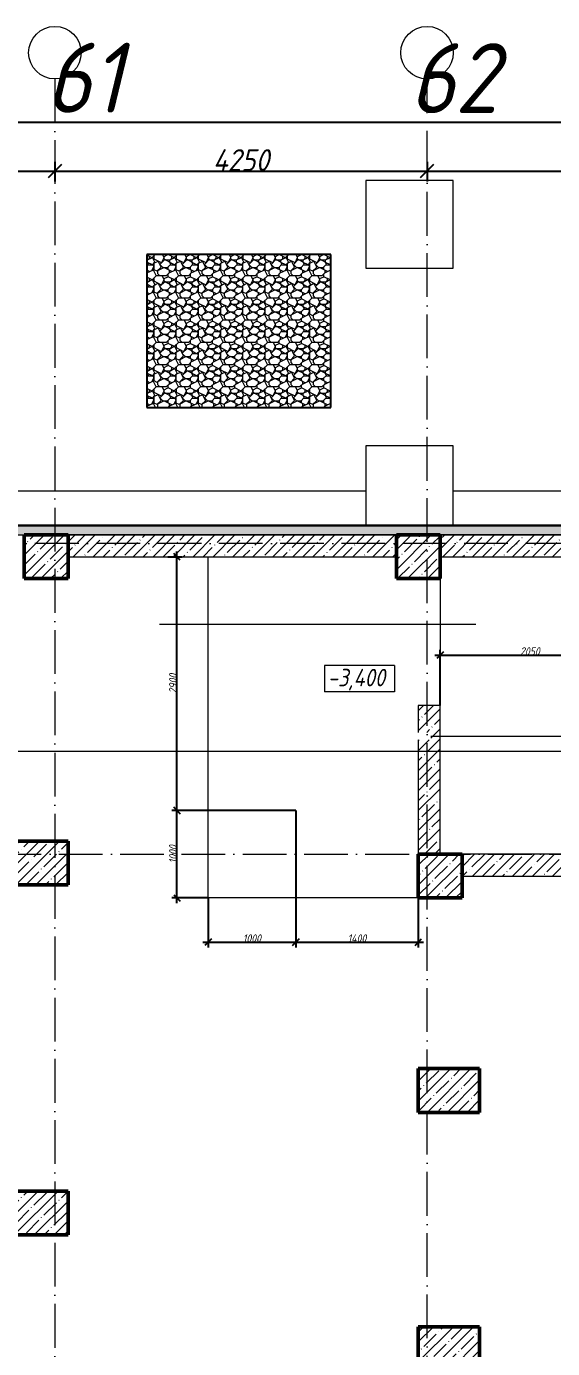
# Model space of a CAD drawing. Header units: millimetres. Extents: x -12989 to 629078, y -109036 to 555275.
# Drawn here: x 602414 to 608422, y 504509 to 519621 of the extents above; entities that cross this region are included whole.
import ezdxf

# ---------------------------------------------------------------- set-up
doc = ezdxf.new("R2010")
doc.units = ezdxf.units.MM
doc.linetypes.add('50_200_ШТРИХ_1Т_ш5_п1_п1_', pattern=[700, 500, -100, 0, -100])
for name, color, linetype, lineweight in [('A-____-____-DIMS', 7, 'Continuous', 9), ('A-DETL-GENF-OTLN-2', 7, 'Continuous', 5), ('A-FLOR-____-MCUT', 7, 'Continuous', 25), ('A-FLOR-____-OTLN', 7, 'Continuous', 9), ('A-FLOR-____-PATT-1', 7, 'Continuous', 9), ('A-WALL-____-MCUT', 7, 'Continuous', 13), ('A-WALL-____-MCUT-1', 7, 'Continuous', 9), ('A-WALL-____-MCUT-3', 7, 'Continuous', 9), ('A-WALL-____-PATT-1', 7, 'Continuous', 9), ('A-WALL-FNSH-MCUT-1', 7, 'Continuous', 9), ('G-____-____-DIMS', 7, 'Continuous', 9), ('S-COLS-____-MCUT', 7, 'Continuous', 50), ('S-COLS-____-OTLN', 7, 'Continuous', 9), ('S-GRID-____-IDEN', 7, 'Continuous', 9), ('S-GRID-____-OTLN-1', 7, '50_200_ШТРИХ_1Т_ш5_п1_п1_', 9)]:
    doc.layers.add(name, color=color, linetype=linetype, lineweight=lineweight)
doc.layers.add('A-DETL-GENF-OTLN-3', color=9, linetype='Continuous', lineweight=9, true_color=0x808080)
doc.layers.add('G-____-____-SYMB-1', color=9, linetype='Continuous', lineweight=9, true_color=0x808080)
doc.styles.add('ISOCPEUR_I', font='isocpeui.ttf', dxfattribs={"width": 0.9, "height": 2.5})
doc.styles.add('ISOCPEUR_I_2', font='isocpeui.ttf', dxfattribs={"width": 0.85, "height": 2.3})
doc.styles.add('ISOCPEUR_I_7', font='isocpeui.ttf', dxfattribs={"width": 0.9, "height": 90})
doc.styles.add('ISOCPEUR_I_9', font='isocpeui.ttf', dxfattribs={"width": 0.9, "height": 250})
doc.dimstyles.new('ISO-1_8_0_9К_СРЕДНИЙ_Кладочные', dxfattribs={"dimscale": 304.8, "dimtxt": 89.638306, "dimasz": 0.246063, "dimexe": 0.19685, "dimexo": 0, "dimgap": 0, "dimtad": 1, "dimdec": 3, "dimrnd": 0.001, "dimdsep": 46, "dimtxsty": 'ISOCPEUR_I_7', "dimblk1": 'OBLIQUE', "dimblk2": 'OBLIQUE', "dimsah": 1, "dimcen": 0.09, "dimdle": 0.19685, "dimazin": 0, "dimtfac": 1, "dimtdec": 4, "dimtix": 1, "dimtmove": 2, "dimatfit": 3, "dimfxl": 1, "dimtvp": 1, "dimtolj": 1, "dimtzin": 0, "dimarcsym": 2})
doc.dimstyles.new('ISO-2_5_0_9К_БОЛЬШОЙ_ОСИ', dxfattribs={"dimscale": 304.8, "dimtxt": 248.995294, "dimasz": 0.492126, "dimexe": 0.393701, "dimexo": 0, "dimgap": 0, "dimtad": 1, "dimdec": 0, "dimzin": 0, "dimdsep": 46, "dimtxsty": 'ISOCPEUR_I_9', "dimblk1": 'OBLIQUE', "dimblk2": 'OBLIQUE', "dimsah": 1, "dimcen": 0.09, "dimdle": 0.393701, "dimazin": 0, "dimtfac": 1, "dimtdec": 4, "dimtix": 1, "dimtmove": 0, "dimatfit": 3, "dimfxl": 1, "dimtvp": 1, "dimtolj": 1, "dimtzin": 0, "dimarcsym": 2})
doc.dimstyles.new('ISO-2_5_0_9К_БОЛЬШОЙ_ОСИ_2', dxfattribs={"dimscale": 304.8, "dimtxt": 248.995294, "dimasz": 0.492126, "dimexe": 0.393701, "dimexo": 0, "dimgap": 0, "dimtad": 1, "dimdec": 0, "dimzin": 0, "dimdsep": 46, "dimtxsty": 'ISOCPEUR_I_9', "dimblk1": 'OBLIQUE', "dimblk2": 'OBLIQUE', "dimsah": 1, "dimcen": 0.09, "dimdle": 0.393701, "dimazin": 0, "dimtfac": 1, "dimtdec": 4, "dimtix": 1, "dimtmove": 2, "dimatfit": 3, "dimfxl": 1, "dimtvp": 1, "dimtolj": 1, "dimtzin": 0, "dimarcsym": 2})
pattern_1 = [(45, (513638.8, 428127.92), (-114.04925, 114.04925), []), (45, (513752.85, 428127.92), (-114.04925, 114.04925), [201.612, -40.322, 3.353, -36.97])]

# ---------------------------------------------------------------- blocks, each defined once
blk = doc.blocks.new('BSC_Колонна _Прямоугольная - 500х500-V32-АР1_Кладочный план подвала в осях 1-64_Ю-ЯЯ')
at = {"layer": 'S-COLS-____-OTLN'}
h = blk.add_hatch(dxfattribs=at)
h.set_pattern_fill('FP_39', color=256, style=0, pattern_type=2)
h.set_pattern_definition([(45, (-89000, -85431.04), (-114.04925, 114.04925), []), (45, (-88885.95, -85431.04), (-114.04925, 114.04925), [201.613, -40.323, 3.353, -36.97])])
h.paths.add_polyline_path([(-250, -250), (250, -250), (250, 250), (-250, 250)], flags=0)
at = {"layer": 'S-COLS-____-MCUT'}
for p, q in [((250, 250), (-250, 250)), ((-250, 250), (-250, -250)), ((250, -250), (250, 250)), ((-250, -250), (250, -250))]:
    blk.add_line(p, q, dxfattribs=at)
blk = doc.blocks.new('BSC_Колонна _Прямоугольная - 500х700-V111-АР1_Кладочный план подвала в осях 1-64_Ю-ЯЯ')
at = {"layer": 'S-COLS-____-OTLN'}
h = blk.add_hatch(dxfattribs=at)
h.set_pattern_fill('FP_127', color=256, style=0, pattern_type=2)
h.set_pattern_definition([(315, (-79331.04, 93600), (114.04925, 114.04925), []), (315, (-79331.04, 93485.95), (114.04925, 114.04925), [201.613, -40.323, 3.353, -36.97])])
h.paths.add_polyline_path([(-250, 350), (-250, -350), (250, -350), (250, 350)], flags=0)
at = {"layer": 'S-COLS-____-MCUT'}
for p, q in [((250, 350), (-250, 350)), ((-250, 350), (-250, -350)), ((250, -350), (250, 350)), ((-250, -350), (250, -350))]:
    blk.add_line(p, q, dxfattribs=at)
blk = doc.blocks.new('BSC_Колонна _Прямоугольная - 500х500-V113-АР1_Кладочный план подвала в осях 1-64_Ю-ЯЯ')
at = {"layer": 'S-COLS-____-OTLN'}
h = blk.add_hatch(dxfattribs=at)
h.set_pattern_fill('FP_129', color=256, style=0, pattern_type=2)
h.set_pattern_definition([(135, (85431.04, -93250), (-114.04925, -114.04925), []), (135, (85431.04, -93135.95), (-114.04925, -114.04925), [201.613, -40.323, 3.353, -36.97])])
h.paths.add_polyline_path([(250, 250), (-250, 250), (-250, -250), (250, -250)], flags=0)
at = {"layer": 'S-COLS-____-MCUT'}
for p, q in [((250, 250), (-250, 250)), ((-250, 250), (-250, -250)), ((250, -250), (250, 250)), ((-250, -250), (250, -250))]:
    blk.add_line(p, q, dxfattribs=at)
blk = doc.blocks.new('BSC_Колонна _Прямоугольная - 500х700-V150-АР1_Кладочный план подвала в осях 1-64_Ю-ЯЯ')
at = {"layer": 'S-COLS-____-OTLN'}
h = blk.add_hatch(dxfattribs=at)
h.set_pattern_fill('FP_167', color=256, style=0, pattern_type=2)
h.set_pattern_definition([(315, (-77931.04, 88900), (114.04925, 114.04925), []), (315, (-77931.04, 88785.95), (114.04925, 114.04925), [201.613, -40.323, 3.353, -36.97])])
h.paths.add_polyline_path([(-250, 350), (-250, -350), (250, -350), (250, 350)], flags=0)
at = {"layer": 'S-COLS-____-MCUT'}
for p, q in [((250, 350), (-250, 350)), ((-250, 350), (-250, -350)), ((250, -350), (250, 350)), ((-250, -350), (250, -350))]:
    blk.add_line(p, q, dxfattribs=at)
blk = doc.blocks.new('BSC_Колонна _Прямоугольная - 500х700-V153-АР1_Кладочный план подвала в осях 1-64_Ю-ЯЯ')
at = {"layer": 'S-COLS-____-OTLN'}
h = blk.add_hatch(dxfattribs=at)
h.set_pattern_fill('FP_170', color=256, style=0, pattern_type=2)
h.set_pattern_definition([(315, (-81931.04, 88900), (114.04925, 114.04925), []), (315, (-81931.04, 88785.95), (114.04925, 114.04925), [201.613, -40.323, 3.353, -36.97])])
h.paths.add_polyline_path([(-250, 350), (-250, -350), (250, -350), (250, 350)], flags=0)
at = {"layer": 'S-COLS-____-MCUT'}
for p, q in [((250, 350), (-250, 350)), ((-250, 350), (-250, -350)), ((250, -350), (250, 350)), ((-250, -350), (250, -350))]:
    blk.add_line(p, q, dxfattribs=at)
blk = doc.blocks.new('BSC_Колонна _Прямоугольная - 500х700-V170-АР1_Кладочный план подвала в осях 1-64_Ю-ЯЯ')
at = {"layer": 'S-COLS-____-OTLN'}
h = blk.add_hatch(dxfattribs=at)
h.set_pattern_fill('FP_189', color=256, style=0, pattern_type=2)
h.set_pattern_definition([(315, (-76381.04, 93600), (114.04925, 114.04925), []), (315, (-76381.04, 93485.95), (114.04925, 114.04925), [201.613, -40.323, 3.353, -36.97])])
h.paths.add_polyline_path([(-250, 350), (-250, -350), (250, -350), (250, 350)], flags=0)
at = {"layer": 'S-COLS-____-MCUT'}
for p, q in [((250, 350), (-250, 350)), ((-250, 350), (-250, -350)), ((250, -350), (250, 350)), ((-250, -350), (250, -350))]:
    blk.add_line(p, q, dxfattribs=at)
blk = doc.blocks.new('BSC_Колонна _Прямоугольная - 500х500-V174-АР1_Кладочный план подвала в осях 1-64_Ю-ЯЯ')
at = {"layer": 'S-COLS-____-OTLN'}
h = blk.add_hatch(dxfattribs=at)
h.set_pattern_fill('FP_193', color=256, style=0, pattern_type=2)
h.set_pattern_definition([(135, (81781.04, -93500), (-114.04925, -114.04925), []), (135, (81781.04, -93385.95), (-114.04925, -114.04925), [201.613, -40.323, 3.353, -36.97])])
h.paths.add_polyline_path([(250, 250), (-250, 250), (-250, -250), (250, -250)], flags=0)
at = {"layer": 'S-COLS-____-MCUT'}
for p, q in [((250, 250), (-250, 250)), ((-250, 250), (-250, -250)), ((250, -250), (250, 250)), ((-250, -250), (250, -250))]:
    blk.add_line(p, q, dxfattribs=at)
blk = doc.blocks.new('DET_L_Имитация разреза_ISO2-5 - Низ-27490008-АР1_Кладочный план подвала в осях 1-64_Ю-ЯЯ')
at = {"layer": 'A-DETL-GENF-OTLN-3'}
blk.add_line((143, 0), (3757, 0), dxfattribs=at)
blk = doc.blocks.new('DET_L_Имитация разреза_ISO2-5 - Верх-28995614-АР1_Кладочный план подвала в осях 1-64_Ю-ЯЯ')
at = {"layer": 'A-DETL-GENF-OTLN-3'}
blk.add_line((143, 0), (8257, 0), dxfattribs=at)
blk = doc.blocks.new('Ось сетки - Круг_Ø6_00__ISO-2_5_0_9K_-25732049-АР1_Кладочный план подвала в осях 1-64_Ю-ЯЯ')
at = {"layer": 'S-GRID-____-IDEN'}
blk.add_circle((0, 0), 3, dxfattribs=at)
blk = doc.blocks.new('_Oblique')
at = {"color": 0, "linetype": 'ByBlock', "lineweight": -2}
blk.add_line((-0.5, -0.5), (0.5, 0.5), dxfattribs=at)
blk = doc.blocks.new('*D6583')
at = {"layer": 'A-____-____-DIMS', "color": 0, "lineweight": -2, "transparency": 16777216}
for p, q in [((596789, 518074), (596789, 517848)), ((602739, 518074), (602739, 517848)), ((596669, 517968), (602859, 517968))]:
    blk.add_line(p, q, dxfattribs=at)
at = {"layer": 'Defpoints', "color": 0, "transparency": 16777216}
for p in [(596789, 518074), (602739, 518074), (602739, 517968)]:
    blk.add_point(p, dxfattribs=at)
at = {"layer": 'A-____-____-DIMS', "color": 0, "lineweight": -2, "transparency": 16777216, "xscale": 150, "yscale": 150, "zscale": 150, "rotation": 180}
blk.add_blockref('_Oblique', (596789, 517968), dxfattribs=at)
at = {"layer": 'A-____-____-DIMS', "color": 0, "lineweight": -2, "transparency": 16777216, "xscale": 150, "yscale": 150, "zscale": 150}
blk.add_blockref('_Oblique', (602739, 517968), dxfattribs=at)
at = {"layer": 'A-____-____-DIMS', "color": 0, "transparency": 16777216, "insert": (599764, 518093), "char_height": 250, "width": 758.48, "attachment_point": 5, "style": 'ISOCPEUR_I_9'}
blk.add_mtext('\\A1;5950', dxfattribs=at)
blk = doc.blocks.new('*D6584')
at = {"layer": 'A-____-____-DIMS', "color": 0, "lineweight": -2, "transparency": 16777216}
for p, q in [((602739, 518074), (602739, 517848)), ((606989, 518074), (606989, 517848)), ((602619, 517968), (607109, 517968))]:
    blk.add_line(p, q, dxfattribs=at)
at = {"layer": 'Defpoints', "color": 0, "transparency": 16777216}
for p in [(602739, 518074), (606989, 518074), (606989, 517968)]:
    blk.add_point(p, dxfattribs=at)
at = {"layer": 'A-____-____-DIMS', "color": 0, "lineweight": -2, "transparency": 16777216, "xscale": 150, "yscale": 150, "zscale": 150, "rotation": 180}
blk.add_blockref('_Oblique', (602739, 517968), dxfattribs=at)
at = {"layer": 'A-____-____-DIMS', "color": 0, "lineweight": -2, "transparency": 16777216, "xscale": 150, "yscale": 150, "zscale": 150}
blk.add_blockref('_Oblique', (606989, 517968), dxfattribs=at)
at = {"layer": 'A-____-____-DIMS', "color": 0, "transparency": 16777216, "insert": (604864, 518093), "char_height": 250, "width": 781.46, "attachment_point": 5, "style": 'ISOCPEUR_I_9'}
blk.add_mtext('\\A1;4250', dxfattribs=at)
blk = doc.blocks.new('*D6585')
at = {"layer": 'A-____-____-DIMS', "color": 0, "lineweight": -2, "transparency": 16777216}
for p, q in [((606989, 518074), (606989, 517848)), ((611139, 518074), (611139, 517848)), ((606869, 517968), (611259, 517968))]:
    blk.add_line(p, q, dxfattribs=at)
at = {"layer": 'Defpoints', "color": 0, "transparency": 16777216}
for p in [(606989, 518074), (611139, 518074), (611139, 517968)]:
    blk.add_point(p, dxfattribs=at)
at = {"layer": 'A-____-____-DIMS', "color": 0, "lineweight": -2, "transparency": 16777216, "xscale": 150, "yscale": 150, "zscale": 150, "rotation": 180}
blk.add_blockref('_Oblique', (606989, 517968), dxfattribs=at)
at = {"layer": 'A-____-____-DIMS', "color": 0, "lineweight": -2, "transparency": 16777216, "xscale": 150, "yscale": 150, "zscale": 150}
blk.add_blockref('_Oblique', (611139, 517968), dxfattribs=at)
at = {"layer": 'A-____-____-DIMS', "color": 0, "transparency": 16777216, "insert": (609064, 518093), "char_height": 250, "width": 724, "attachment_point": 5, "style": 'ISOCPEUR_I_9'}
blk.add_mtext('\\A1;4150', dxfattribs=at)
blk = doc.blocks.new('*D6587')
at = {"layer": 'A-____-____-DIMS', "color": 0, "lineweight": -2, "transparency": 16777216}
for p, q in [((511169, 518521), (562522, 518521)), ((511289, 518627), (511289, 518401)), ((614909, 518521), (563401, 518521)), ((614789, 518627), (614789, 518401))]:
    blk.add_line(p, q, dxfattribs=at)
at = {"layer": 'Defpoints', "color": 0, "transparency": 16777216}
for p in [(511289, 518627), (614789, 518627), (614789, 518521)]:
    blk.add_point(p, dxfattribs=at)
at = {"layer": 'A-____-____-DIMS', "color": 0, "lineweight": -2, "transparency": 16777216, "xscale": 150, "yscale": 150, "zscale": 150, "rotation": 180}
blk.add_blockref('_Oblique', (511289, 518521), dxfattribs=at)
at = {"layer": 'A-____-____-DIMS', "color": 0, "lineweight": -2, "transparency": 16777216, "xscale": 150, "yscale": 150, "zscale": 150}
blk.add_blockref('_Oblique', (614789, 518521), dxfattribs=at)
at = {"layer": 'A-____-____-DIMS', "color": 0, "transparency": 16777216, "insert": (562422, 518847), "char_height": 250, "width": 1080.26, "attachment_point": 1, "line_spacing_factor": 1.149209, "style": 'ISOCPEUR_I_9'}
blk.add_mtext('\\A1;103500', dxfattribs=at)
blk = doc.blocks.new('Высотные отметки - 9_5х3_5_h_-17668430-АР1_Кладочный план подвала в осях 1-64_Ю-ЯЯ')
at = {"layer": 'G-____-____-DIMS'}
for p, q in [((-4, 3), (-4, 0)), ((4, 3), (-4, 3)), ((4, 3), (4, 0)), ((4, 0), (-4, 0))]:
    blk.add_line(p, q, dxfattribs=at)
blk = doc.blocks.new('*D6619')
at = {"layer": 'A-____-____-DIMS', "color": 0, "lineweight": -2, "transparency": 16777216}
for p, q in [((605489, 510659), (604073, 510659)), ((604133, 509599), (604133, 510719)), ((604489, 509659), (604073, 509659))]:
    blk.add_line(p, q, dxfattribs=at)
at = {"layer": 'Defpoints', "color": 0, "transparency": 16777216}
for p in [(604133, 510659), (605489, 510659), (604489, 509659)]:
    blk.add_point(p, dxfattribs=at)
at = {"layer": 'A-____-____-DIMS', "color": 0, "lineweight": -2, "transparency": 16777216, "xscale": 75, "yscale": 75, "zscale": 75}
for p, rotation in [((604133, 510659), 90), ((604133, 509659), 270)]:
    blk.add_blockref('_Oblique', p, dxfattribs=dict(at, rotation=rotation))
at = {"layer": 'A-____-____-DIMS', "color": 0, "transparency": 16777216, "insert": (604088, 510159), "char_height": 90, "width": 504.73, "attachment_point": 5, "rotation": 90, "style": 'ISOCPEUR_I_7'}
blk.add_mtext('\\A1;1000', dxfattribs=at)
blk = doc.blocks.new('*D6620')
at = {"layer": 'A-____-____-DIMS', "color": 0, "lineweight": -2, "transparency": 16777216}
for p, q in [((604027, 513559), (604193, 513559)), ((604133, 510599), (604133, 513619)), ((605489, 510659), (604073, 510659))]:
    blk.add_line(p, q, dxfattribs=at)
at = {"layer": 'Defpoints', "color": 0, "transparency": 16777216}
for p in [(604027, 513559), (604133, 513559), (605489, 510659)]:
    blk.add_point(p, dxfattribs=at)
at = {"layer": 'A-____-____-DIMS', "color": 0, "lineweight": -2, "transparency": 16777216, "xscale": 75, "yscale": 75, "zscale": 75}
for p, rotation in [((604133, 513559), 90), ((604133, 510659), 270)]:
    blk.add_blockref('_Oblique', p, dxfattribs=dict(at, rotation=rotation))
at = {"layer": 'A-____-____-DIMS', "color": 0, "transparency": 16777216, "insert": (604088, 512109), "char_height": 90, "width": 546.1, "attachment_point": 5, "rotation": 90, "style": 'ISOCPEUR_I_7'}
blk.add_mtext('\\A1;2900', dxfattribs=at)
blk = doc.blocks.new('*D6621')
at = {"layer": 'A-____-____-DIMS', "color": 0, "lineweight": -2, "transparency": 16777216}
for p, q in [((605489, 510659), (605489, 509093)), ((604489, 509659), (604489, 509093)), ((604429, 509153), (605549, 509153))]:
    blk.add_line(p, q, dxfattribs=at)
at = {"layer": 'Defpoints', "color": 0, "transparency": 16777216}
for p in [(605489, 510659), (604489, 509659), (605489, 509153)]:
    blk.add_point(p, dxfattribs=at)
at = {"layer": 'A-____-____-DIMS', "color": 0, "lineweight": -2, "transparency": 16777216, "xscale": 75, "yscale": 75, "zscale": 75, "rotation": 180}
blk.add_blockref('_Oblique', (604489, 509153), dxfattribs=at)
at = {"layer": 'A-____-____-DIMS', "color": 0, "lineweight": -2, "transparency": 16777216, "xscale": 75, "yscale": 75, "zscale": 75}
blk.add_blockref('_Oblique', (605489, 509153), dxfattribs=at)
at = {"layer": 'A-____-____-DIMS', "color": 0, "transparency": 16777216, "insert": (604989, 509198), "char_height": 90, "width": 504.73, "attachment_point": 5, "style": 'ISOCPEUR_I_7'}
blk.add_mtext('\\A1;1000', dxfattribs=at)
blk = doc.blocks.new('*D6622')
at = {"layer": 'A-____-____-DIMS', "color": 0, "lineweight": -2, "transparency": 16777216}
for p, q in [((605489, 510659), (605489, 509093)), ((606889, 510159), (606889, 509093)), ((605429, 509153), (606949, 509153))]:
    blk.add_line(p, q, dxfattribs=at)
at = {"layer": 'Defpoints', "color": 0, "transparency": 16777216}
for p in [(605489, 510659), (606889, 510159), (606889, 509153)]:
    blk.add_point(p, dxfattribs=at)
at = {"layer": 'A-____-____-DIMS', "color": 0, "lineweight": -2, "transparency": 16777216, "xscale": 75, "yscale": 75, "zscale": 75, "rotation": 180}
blk.add_blockref('_Oblique', (605489, 509153), dxfattribs=at)
at = {"layer": 'A-____-____-DIMS', "color": 0, "lineweight": -2, "transparency": 16777216, "xscale": 75, "yscale": 75, "zscale": 75}
blk.add_blockref('_Oblique', (606889, 509153), dxfattribs=at)
at = {"layer": 'A-____-____-DIMS', "color": 0, "transparency": 16777216, "insert": (606189, 509198), "char_height": 90, "width": 521.28, "attachment_point": 5, "style": 'ISOCPEUR_I_7'}
blk.add_mtext('\\A1;1400', dxfattribs=at)
blk = doc.blocks.new('*D6709')
at = {"layer": 'A-____-____-DIMS', "color": 0, "lineweight": -2, "transparency": 16777216}
for p, q in [((607139, 511859), (607139, 512494)), ((609189, 512279), (609189, 512494)), ((607079, 512434), (609249, 512434))]:
    blk.add_line(p, q, dxfattribs=at)
at = {"layer": 'Defpoints', "color": 0, "transparency": 16777216}
for p in [(609189, 512434), (609189, 512279), (607139, 511859)]:
    blk.add_point(p, dxfattribs=at)
at = {"layer": 'A-____-____-DIMS', "color": 0, "lineweight": -2, "transparency": 16777216, "xscale": 75, "yscale": 75, "zscale": 75, "rotation": 180}
blk.add_blockref('_Oblique', (607139, 512434), dxfattribs=at)
at = {"layer": 'A-____-____-DIMS', "color": 0, "lineweight": -2, "transparency": 16777216, "xscale": 75, "yscale": 75, "zscale": 75}
blk.add_blockref('_Oblique', (609189, 512434), dxfattribs=at)
at = {"layer": 'A-____-____-DIMS', "color": 0, "transparency": 16777216, "insert": (608164, 512479), "char_height": 90, "width": 546.1, "attachment_point": 5, "style": 'ISOCPEUR_I_7'}
blk.add_mtext('\\A1;2050', dxfattribs=at)

msp = doc.modelspace()

# ---------------------------------------------------------------- hatches: boundary and pattern name
at = {"layer": 'A-FLOR-____-PATT-1'}
h = msp.add_hatch(dxfattribs=at)
h.set_pattern_fill('FP_203', color=256, style=0, pattern_type=2)
h.set_pattern_definition([(45, (513842.78, 428127.92), (0, 253.99983), [46.711, -312.499]), (135, (513763.5, 428127.92), (-3e-14, -253.99983), [28.027, -331.183]), (0, (513728.47, 428127.92), (0, 254), [114.312, -139.688]), (26.565, (513816.74, 428346.67), (254.00033, 0.00022), [48.224, -519.738]), (153.435, (513878.38, 428282.22), (254.00033, -0.00022), [61.548, -506.414]), (0, (513826.33, 428308.25), (0, 254), [58.781, -195.219]), (0, (513802.4, 428219.47), (0, 254), [52.848, -201.152]), (153.435, (513903.87, 428173.13), (254.00033, -0.00022), [103.62, -464.341]), (90, (513816.74, 428317.84), (254, -2e-14), [28.836, -225.164]), (63.435, (513787.06, 428273.48), (0.00022, 254.00033), [66.377, -501.584]), (90, (513701.3, 428316.35), (254, -2e-14), [38.409, -215.591]), (26.565, (513700.26, 428268.73), (254.00033, 0.00022), [53.826, -514.135]), (45, (513734.15, 428176.18), (0, 253.99983), [68.413, -290.797]), (153.435, (513787.06, 428273.48), (254.00033, -0.00022), [95.868, -472.093]), (90, (513700.26, 428193.13), (254, -2e-14), [75.608, -178.392]), (153.435, (513734.15, 428176.18), (254.00033, -0.00022), [37.895, -530.066]), (116.565, (513782.53, 428224.55), (0.00022, -254.00033), [76.308, -491.653]), (135, (513802.41, 428219.47), (-3e-14, -253.99983), [49.047, -310.163]), (26.565, (513743.69, 428185.72), (254.00033, 0.00022), [75.46, -492.501]), (90, (513743.7, 428147.74), (254, -2e-14), [37.984, -216.016]), (45, (513767.73, 428254.15), (0, 253.99983), [78.631, -280.58]), (135, (513826.33, 428308.25), (-3e-14, -253.99983), [13.561, -345.65]), (116.565, (513816.74, 428332.85), (0.00022, -254.00033), [54.863, -513.099]), (116.565, (513965.45, 428279.92), (0.00022, -254.00033), [61.259, -506.703]), (45, (513885.11, 428308.25), (0, 253.99983), [25.711, -333.5]), (26.565, (513880.23, 428305.8), (254.00033, 0.00022), [64.649, -503.313]), (63.435, (513933.21, 428187.8), (0.00022, 254.00033), [47.056, -520.905]), (0, (513886.38, 428250.59), (0, 254), [57.527, -196.473]), (45, (513936.1, 428250.59), (0, 253.99983), [41.488, -317.722]), (45, (513855.26, 428219.47), (0, 253.99983), [51.382, -307.828]), (90, (513862.37, 428193.87), (254, -2e-14), [32.71, -221.29]), (90, (513875.8, 428160.95), (254, -2e-14), [26.206, -227.794]), (153.435, (513936.11, 428250.59), (254.00033, -0.00022), [62.479, -505.483]), (116.565, (513891.59, 428255.8), (0.00022, -254.00033), [29.543, -538.418]), (90, (513880.23, 428278.53), (254, -2e-14), [27.275, -226.725]), (116.565, (513954.26, 428229.89), (0.00022, -254.00033), [23.143, -544.818]), (26.565, (513872.11, 428411.25), (254.00033, 0.00022), [83.428, -484.533]), (45, (513932.48, 428331.93), (0, 253.99983), [70.688, -288.522]), (153.435, (513932.48, 428331.93), (254.00033, -0.00022), [81.18, -486.781]), (90, (513861.4, 428367.48), (254, -2e-14), [33.055, -220.945]), (90, (513903.3, 428326.43), (254, -2e-14), [20.102, -233.898]), (116.565, (513980.86, 428380.31), (0.00022, -254.00033), [76.308, -491.653])])
h.paths.add_polyline_path([(603788.8036, 515263.9591), (605888.8036, 515263.9591), (605888.8036, 517013.9591), (603788.8036, 517013.9591)], flags=0)
at = {"layer": 'A-WALL-____-PATT-1'}
h = msp.add_hatch(dxfattribs=at)
h.set_pattern_fill('FP_54', color=256, style=0, pattern_type=2)
h.set_pattern_definition([(0, (513638.804, 428127.92), (120.967, 69.841), [80.645, -161.29]), (120, (513638.804, 428127.92), (-120.96808, 69.84086), [80.645, -161.29]), (60, (513638.804, 428127.92), (-8e-05, 139.68186), [0, -161.29, 80.645, 0])])
h.paths.add_polyline_path([(614890.8036, 513810.9591), (614890.8036, 513910.9591), (539688.8036, 513910.9591), (539688.8036, 513810.9591), (614888.8036, 513810.9591)], flags=0)
h.paths.add_polyline_path([(538088.8036, 513810.9591), (538088.8036, 513910.9591), (511186.8036, 513910.9591), (511186.8036, 513810.9591), (534834.3188, 513810.9591)], flags=0)
h = msp.add_hatch(dxfattribs=at)
h.set_pattern_fill('FP_1', color=256, style=0, pattern_type=2)
h.set_pattern_definition(pattern_1)
h.paths.add_polyline_path([(606638.8036, 513558.9591), (606638.8036, 513808.9591), (602888.8036, 513808.9591), (602888.8036, 513558.9591), (605532.9927, 513558.9591)], flags=0)
h = msp.add_hatch(dxfattribs=at)
h.set_pattern_fill('FP_1', color=256, style=0, pattern_type=2)
h.set_pattern_definition(pattern_1)
h.paths.add_polyline_path([(607138.8036, 513558.9591), (614638.8036, 513558.9591), (614638.8036, 513808.9591), (607138.8036, 513808.9591)], flags=0)
h = msp.add_hatch(dxfattribs=at)
h.set_pattern_fill('FP_1', color=256, style=0, pattern_type=2)
h.set_pattern_definition(pattern_1)
h.paths.add_polyline_path([(607031.8972, 510158.9591), (607138.8036, 510158.9591), (607138.8036, 511858.9591), (606888.8036, 511858.9591), (606888.8036, 511552.3274), (607031.8972, 511552.3274), (607031.8972, 511465.5908), (606888.8036, 511465.5908), (606888.8036, 510158.9591)], flags=0)
h = msp.add_hatch(dxfattribs=at)
h.set_pattern_fill('FP_1', color=256, style=0, pattern_type=2)
h.set_pattern_definition(pattern_1)
h.paths.add_polyline_path([(614388.8036, 509908.9591), (614388.8036, 510158.9591), (607388.8036, 510158.9591), (607388.8036, 509908.9591), (613110.1381, 509908.9591)], flags=0)

# ---------------------------------------------------------------- linework, layer by layer
at = {"layer": 'A-FLOR-____-MCUT'}
for p, q in [((605888.8036, 517013.9591), (603788.8036, 517013.9591)), ((603788.8036, 517013.9591), (603788.8036, 515263.9591)), ((605888.8036, 515263.9591), (605888.8036, 517013.9591)), ((603788.8036, 515263.9591), (605888.8036, 515263.9591))]:
    msp.add_line(p, q, dxfattribs=at)
at = {"layer": 'A-FLOR-____-OTLN'}
for p, q in [((607288.8036, 517858.9591), (606288.8036, 517858.9591)), ((606288.8036, 517858.9591), (606288.8036, 516858.9591)), ((607288.8036, 516858.9591), (607288.8036, 517858.9591)), ((606288.8036, 516858.9591), (607288.8036, 516858.9591)), ((607288.8036, 514828.9591), (606288.8036, 514828.9591)), ((606288.8036, 514828.9591), (606288.8036, 513918.9591)), ((607288.8036, 513918.9591), (607288.8036, 514828.9591)), ((606288.8036, 514308.9591), (601138.8036, 514308.9591)), ((612438.8036, 514308.9591), (607288.8036, 514308.9591)), ((604488.8036, 509658.9591), (604488.8036, 513558.9591)), ((607138.8036, 513308.9591), (607138.8036, 511858.9591)), ((607138.8036, 513308.9591), (607138.8036, 511858.9591)), ((606888.8036, 509658.9591), (604488.8036, 509658.9591))]:
    msp.add_line(p, q, dxfattribs=at)
at = {"layer": 'A-WALL-____-MCUT'}
for p, q in [((614998.8036, 513918.9591), (539688.8036, 513918.9591)), ((539688.8036, 513910.9591), (614990.8036, 513910.9591))]:
    msp.add_line(p, q, dxfattribs=at)
at = {"layer": 'A-WALL-____-MCUT-1'}
for p, q in [((606638.8036, 513808.9591), (602888.8036, 513808.9591)), ((614888.8036, 513808.9591), (607138.8036, 513808.9591)), ((602888.8036, 513558.9591), (606638.8036, 513558.9591)), ((607138.8036, 513558.9591), (614638.8036, 513558.9591)), ((606888.8036, 511858.9591), (606888.8036, 511552.3274)), ((607138.8036, 511858.9591), (606888.8036, 511858.9591)), ((607138.8036, 510158.9591), (607138.8036, 511858.9591)), ((606888.8036, 511465.5908), (606888.8036, 510158.9591)), ((612958.8036, 510158.9591), (607388.8036, 510158.9591)), ((607388.8036, 509908.9591), (614388.8036, 509908.9591))]:
    msp.add_line(p, q, dxfattribs=at)
at = {"layer": 'A-WALL-____-MCUT-3'}
msp.add_line((539688.8036, 513810.9591), (614890.8036, 513810.9591), dxfattribs=at)
at = {"layer": 'A-WALL-FNSH-MCUT-1'}
msp.add_line((602888.8036, 513808.9591), (606638.8036, 513808.9591), dxfattribs=at)
at = {"layer": 'G-____-____-SYMB-1'}
msp.add_line((508776.7007, 511336.9697), (617769.1542, 511336.9697), dxfattribs=at)
at = {"layer": 'S-GRID-____-OTLN-1'}
for p, q in [((602738.8036, 519020.7686), (602738.8036, 468222.3269)), ((606988.8036, 468222.3269), (606988.8036, 519020.7686)), ((617713.2102, 513708.9591), (508970.0334, 513708.9591)), ((508970.0334, 510158.9591), (617713.2102, 510158.9591))]:
    msp.add_line(p, q, dxfattribs=at)

# ---------------------------------------------------------------- block references
at = {"layer": 'A-DETL-GENF-OTLN-2', "rotation": 180}
msp.add_blockref('DET_L_Имитация разреза_ISO2-5 - Низ-27490008-АР1_Кладочный план подвала в осях 1-64_Ю-ЯЯ', (607688.8036, 512783.9591), dxfattribs=at)
at = {"layer": 'A-DETL-GENF-OTLN-2'}
msp.add_blockref('DET_L_Имитация разреза_ISO2-5 - Верх-28995614-АР1_Кладочный план подвала в осях 1-64_Ю-ЯЯ', (606888.8036, 511508.9591), dxfattribs=at)
at = {"layer": 'G-____-____-DIMS', "xscale": 99.99999999999993, "yscale": 99.99999999999993, "zscale": 99.99999999999993}
msp.add_blockref('Высотные отметки - 9_5х3_5_h_-17668430-АР1_Кладочный план подвала в осях 1-64_Ю-ЯЯ', (606215.7222, 512016.8885), dxfattribs=at)
at = {"layer": 'S-COLS-____-OTLN'}
msp.add_blockref('BSC_Колонна _Прямоугольная - 500х500-V32-АР1_Кладочный план подвала в осях 1-64_Ю-ЯЯ', (602638.8036, 513558.9591), dxfattribs=at)
for name, p, rotation in [('BSC_Колонна _Прямоугольная - 500х500-V113-АР1_Кладочный план подвала в осях 1-64_Ю-ЯЯ', (606888.8036, 513558.9591), 269.9999999999997), ('BSC_Колонна _Прямоугольная - 500х700-V153-АР1_Кладочный план подвала в осях 1-64_Ю-ЯЯ', (602538.8036, 510058.9591), 89.9999999999999), ('BSC_Колонна _Прямоугольная - 500х500-V174-АР1_Кладочный план подвала в осях 1-64_Ю-ЯЯ', (607138.8036, 509908.9591), 269.9999999999997), ('BSC_Колонна _Прямоугольная - 500х700-V111-АР1_Кладочный план подвала в осях 1-64_Ю-ЯЯ', (607238.8036, 507458.9591), 89.9999999999999), ('BSC_Колонна _Прямоугольная - 500х700-V150-АР1_Кладочный план подвала в осях 1-64_Ю-ЯЯ', (602538.8036, 506058.9587), 89.9999999999999), ('BSC_Колонна _Прямоугольная - 500х700-V170-АР1_Кладочный план подвала в осях 1-64_Ю-ЯЯ', (607238.8036, 504508.9591), 89.9999999999999)]:
    msp.add_blockref(name, p, dxfattribs=dict(at, rotation=rotation))
at = {"layer": 'S-GRID-____-IDEN', "xscale": 99.99999999999993, "yscale": 99.99999999999993, "zscale": 99.99999999999993, "rotation": 180}
msp.add_blockref('Ось сетки - Круг_Ø6_00__ISO-2_5_0_9K_-25732049-АР1_Кладочный план подвала в осях 1-64_Ю-ЯЯ', (602738.8036, 519320.7686), dxfattribs=at)
at = {"layer": 'S-GRID-____-IDEN', "xscale": 99.99999999999993, "yscale": 99.99999999999993, "zscale": 99.99999999999993}
msp.add_blockref('Ось сетки - Круг_Ø6_00__ISO-2_5_0_9K_-25732049-АР1_Кладочный план подвала в осях 1-64_Ю-ЯЯ', (606988.8036, 519320.7686), dxfattribs=at)

# ---------------------------------------------------------------- texts
at = {"layer": 'G-____-____-DIMS', "insert": (605855.189, 512278.1797), "char_height": 200, "width": 865.279833, "attachment_point": 1, "line_spacing_factor": 1.149209, "style": 'ISOCPEUR_I_2'}
msp.add_mtext('-3,400', dxfattribs=at)
at = {"layer": 'S-GRID-____-IDEN', "char_height": 800, "attachment_point": 1, "style": 'ISOCPEUR_I'}
for s, insert, width in [('61', (602628.2819, 519434.7022), 346.329), ('62', (606783.8752, 519429.5432), 404.0505)]:
    msp.add_mtext(s, dxfattribs=dict(at, insert=insert, width=width))

# ---------------------------------------------------------------- dimensions: what is measured, and where the dimension line sits
at = {"layer": 'A-____-____-DIMS'}
dim = msp.add_linear_dim(base=(614788.8036, 518520.5857), p1=(511288.8036, 518626.6518), p2=(614788.8036, 518626.6518), dimstyle='ISO-2_5_0_9К_БОЛЬШОЙ_ОСИ_2', override={"dimtxt": 400, "dimpost": '<>', "dimfxl": 103500}, dxfattribs=at)
dim.commit()
dim.dimension.update_dxf_attribs({"geometry": '*D6587', "text_midpoint": (562961.6538, 518680.533), "dimtype": 160})
for base, p1, p2, dimstyle, override, picture, middle in [((602738.8036, 517968.3665), (596788.8036, 518074.4325), (602738.8036, 518074.4325), 'ISO-2_5_0_9К_БОЛЬШОЙ_ОСИ', {"dimtxt": 400, "dimpost": '<>', "dimfxl": 5950}, '*D6583', (599763.8036, 518093.3665)), ((606988.8036, 517968.3665), (602738.8036, 518074.4325), (606988.8036, 518074.4325), 'ISO-2_5_0_9К_БОЛЬШОЙ_ОСИ', {"dimtxt": 400, "dimpost": '<>', "dimfxl": 4250}, '*D6584', (604863.8036, 518093.3665)), ((611138.8036, 517968.3665), (606988.8036, 518074.4325), (611138.8036, 518074.4325), 'ISO-2_5_0_9К_БОЛЬШОЙ_ОСИ', {"dimtxt": 400, "dimpost": '<>', "dimfxl": 4150}, '*D6585', (609063.8036, 518093.3665)), ((609188.8036, 512434.2233), (607138.8036, 511858.9591), (609188.8036, 512278.9591), 'ISO-1_8_0_9К_СРЕДНИЙ_Кладочные', {"dimtxt": 400, "dimpost": '<>', "dimfxl": 2092.582137}, '*D6709', (608163.8036, 512479.2233)), ((605488.8036, 509153.1338), (604488.8036, 509658.9591), (605488.8036, 510658.9591), 'ISO-1_8_0_9К_СРЕДНИЙ_Кладочные', {"dimtxt": 400, "dimpost": '<>', "dimfxl": 1414.213562}, '*D6621', (604988.8036, 509198.1338)), ((606888.8036, 509153.1338), (605488.8036, 510658.9591), (606888.8036, 510158.9591), 'ISO-1_8_0_9К_СРЕДНИЙ_Кладочные', {"dimtxt": 400, "dimpost": '<>', "dimfxl": 1486.606875}, '*D6622', (606188.8036, 509198.1338))]:
    dim = msp.add_linear_dim(base=base, p1=p1, p2=p2, dimstyle=dimstyle, override=override, dxfattribs=at)
    dim.commit()
    dim.dimension.update_dxf_attribs({"geometry": picture, "text_midpoint": middle})
for base, p1, p2, override, picture, middle in [((604132.7046, 513558.9591), (605488.8036, 510658.9591), (604026.6386, 513558.9591), {"dimtxt": 400, "dimpost": '<>', "dimfxl": 3247.757127}, '*D6620', (604087.7046, 512108.9591)), ((604132.7046, 510658.9591), (604488.8036, 509658.9591), (605488.8036, 510658.9591), {"dimtxt": 400, "dimpost": '<>', "dimfxl": 1414.213562}, '*D6619', (604087.7046, 510158.9591))]:
    dim = msp.add_linear_dim(base=base, p1=p1, p2=p2, angle=90, dimstyle='ISO-1_8_0_9К_СРЕДНИЙ_Кладочные', override=override, dxfattribs=at)
    dim.commit()
    dim.dimension.update_dxf_attribs({"geometry": picture, "text_midpoint": middle})

doc.saveas('drawing.dxf')
